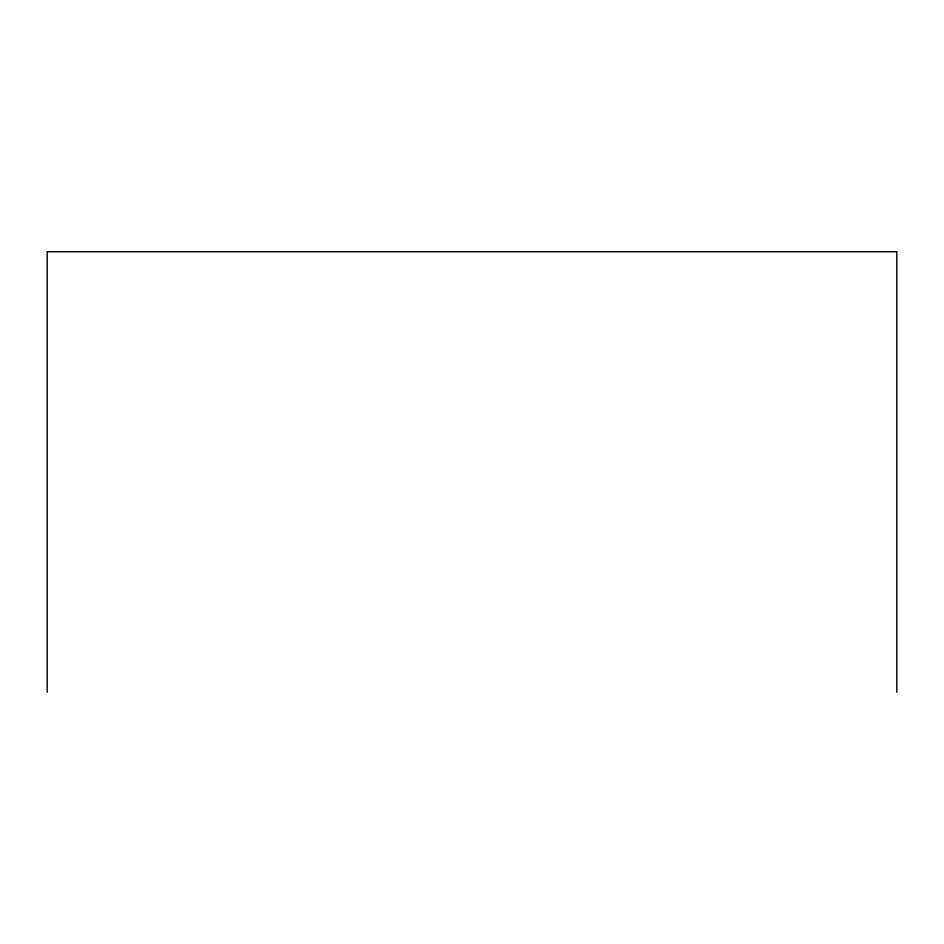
<?xml version="1.0" encoding="UTF-8"?>
<svg xmlns="http://www.w3.org/2000/svg" width="944" height="944" viewBox="0 0 944 944"><rect width="100%" height="100%" fill="white"/><g stroke="black" fill="none" stroke-linecap="round" stroke-linejoin="round"><path stroke-width="1.42" d="M896.8 692.282L896.8 251.718L47.2 251.718L47.2 692.282"/></g></svg>
